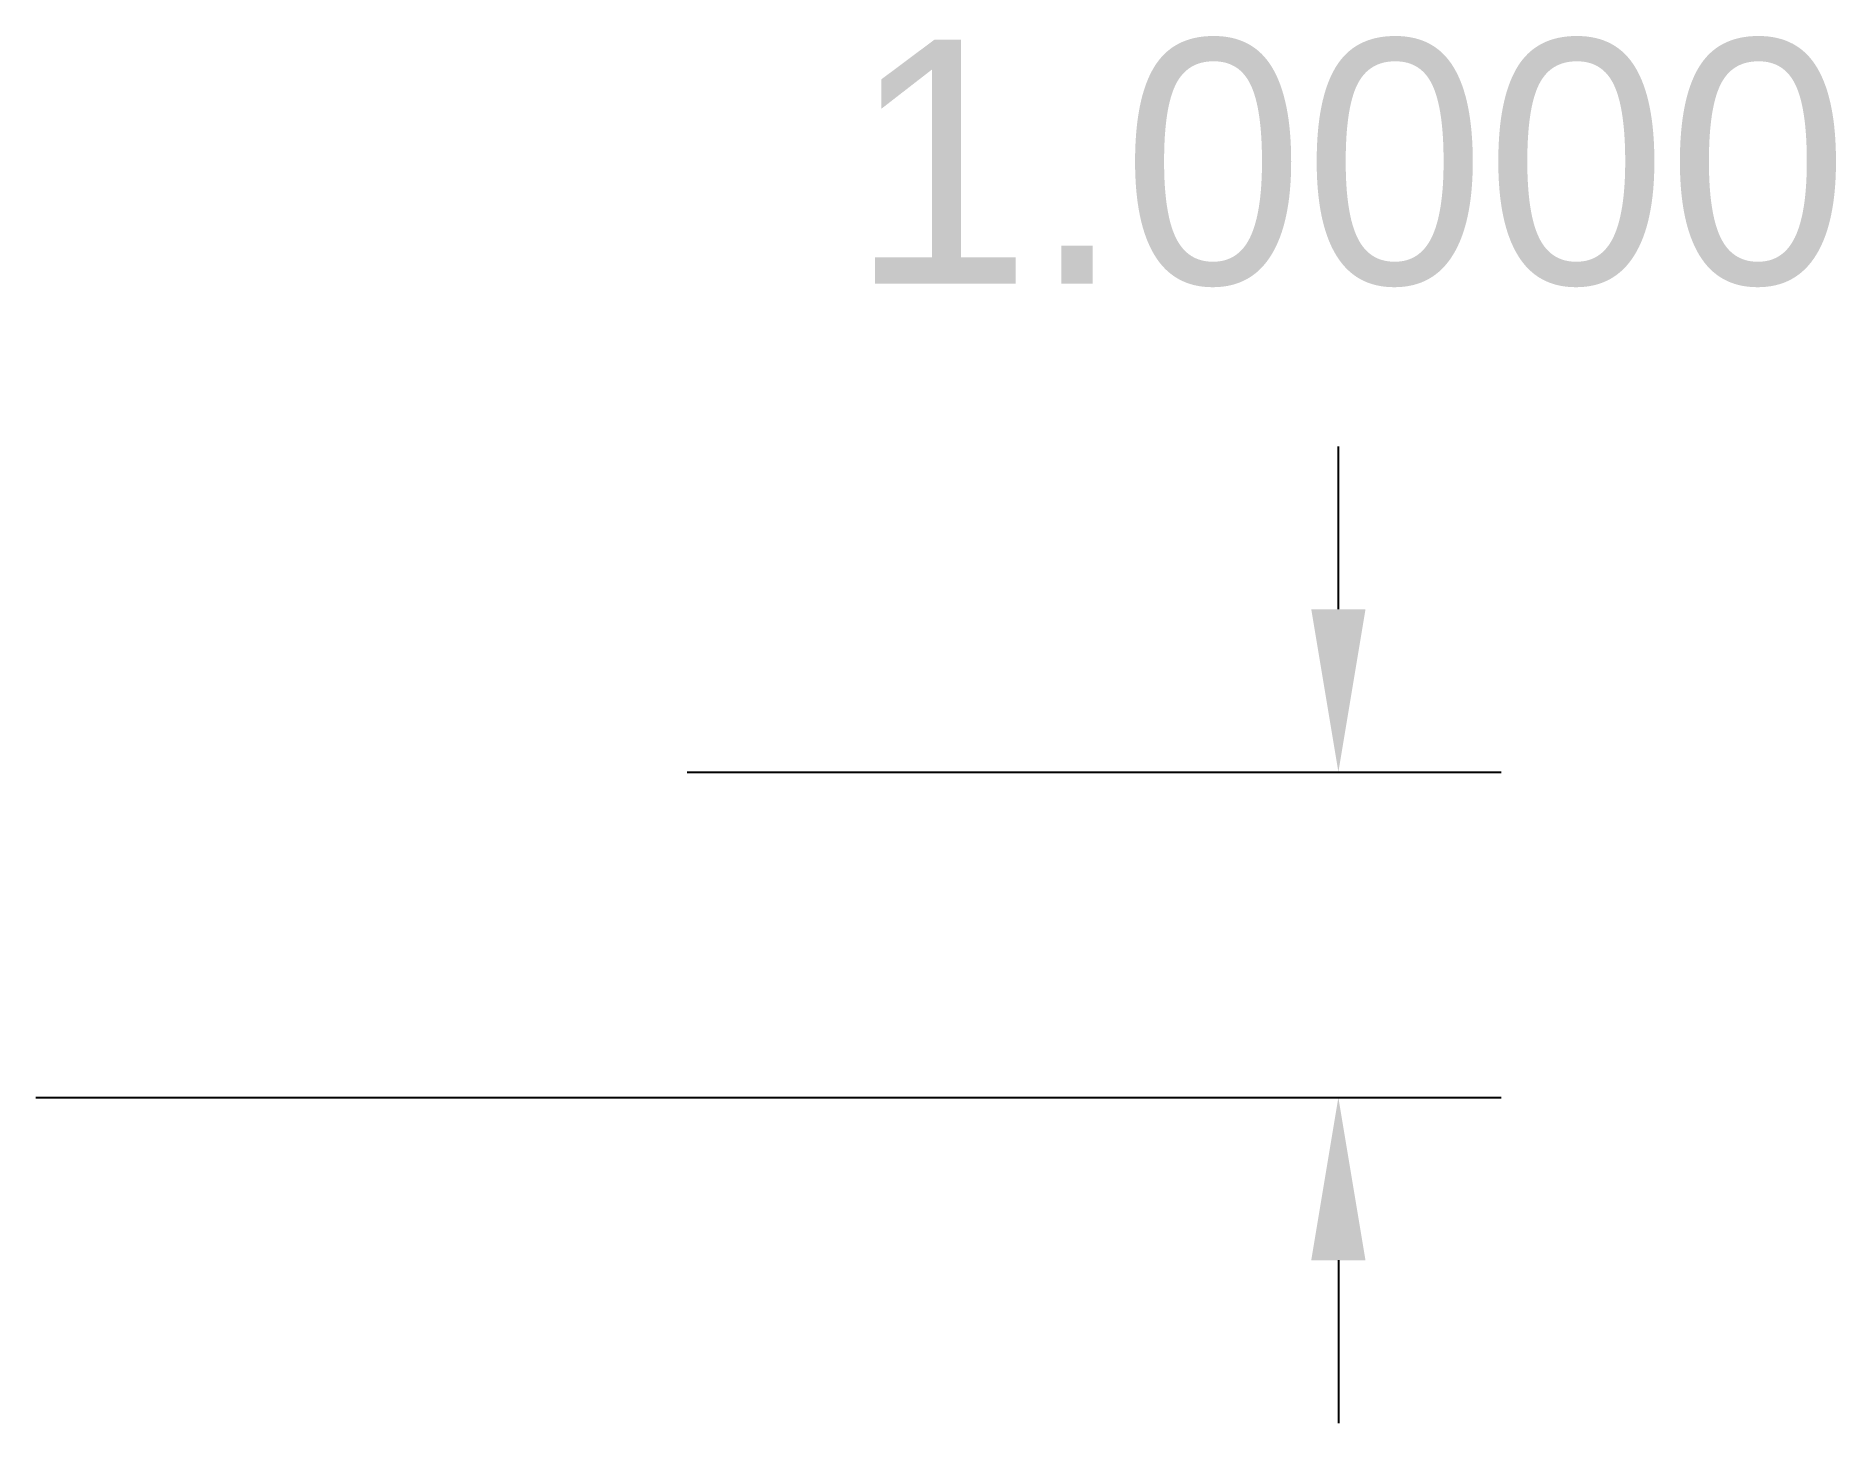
# Model space of a CAD drawing. Extents: x 4 to 9.53, y 0 to 4.26.
import ezdxf

# ---------------------------------------------------------------- set-up
doc = ezdxf.new("R2010")
doc.units = 0

msp = doc.modelspace()

# ---------------------------------------------------------------- linework, layer by layer
at = {"layer": '', "color": 0}
for p, q in [((8, 2.5), (8, 3)), ((8, 2.5), (8, 3)), ((6, 2), (8.5, 2)), ((6, 2), (8.5, 2)), ((4, 1), (8.5, 1)), ((4, 1), (8.5, 1)), ((8, 0.5), (8, 0)), ((8, 0.5), (8, 0))]:
    msp.add_line(p, q, dxfattribs=at)
for points in [[(8.0833, 2.5), (7.9167, 2.5), (8, 2)], [(8.0833, 2.5), (7.9167, 2.5), (8, 2)], [(8.0833, 0.5), (7.9167, 0.5), (8, 1)], [(8.0833, 0.5), (7.9167, 0.5), (8, 1)]]:
    msp.add_solid(points, dxfattribs=at)

# ---------------------------------------------------------------- texts
msp.add_text('1.0000', height=0.75, dxfattribs=at).set_placement((6.5, 3.5))
msp.add_text('1.0000', height=0.75, dxfattribs=at).set_placement((6.5, 3.5))

doc.saveas('drawing.dxf')
